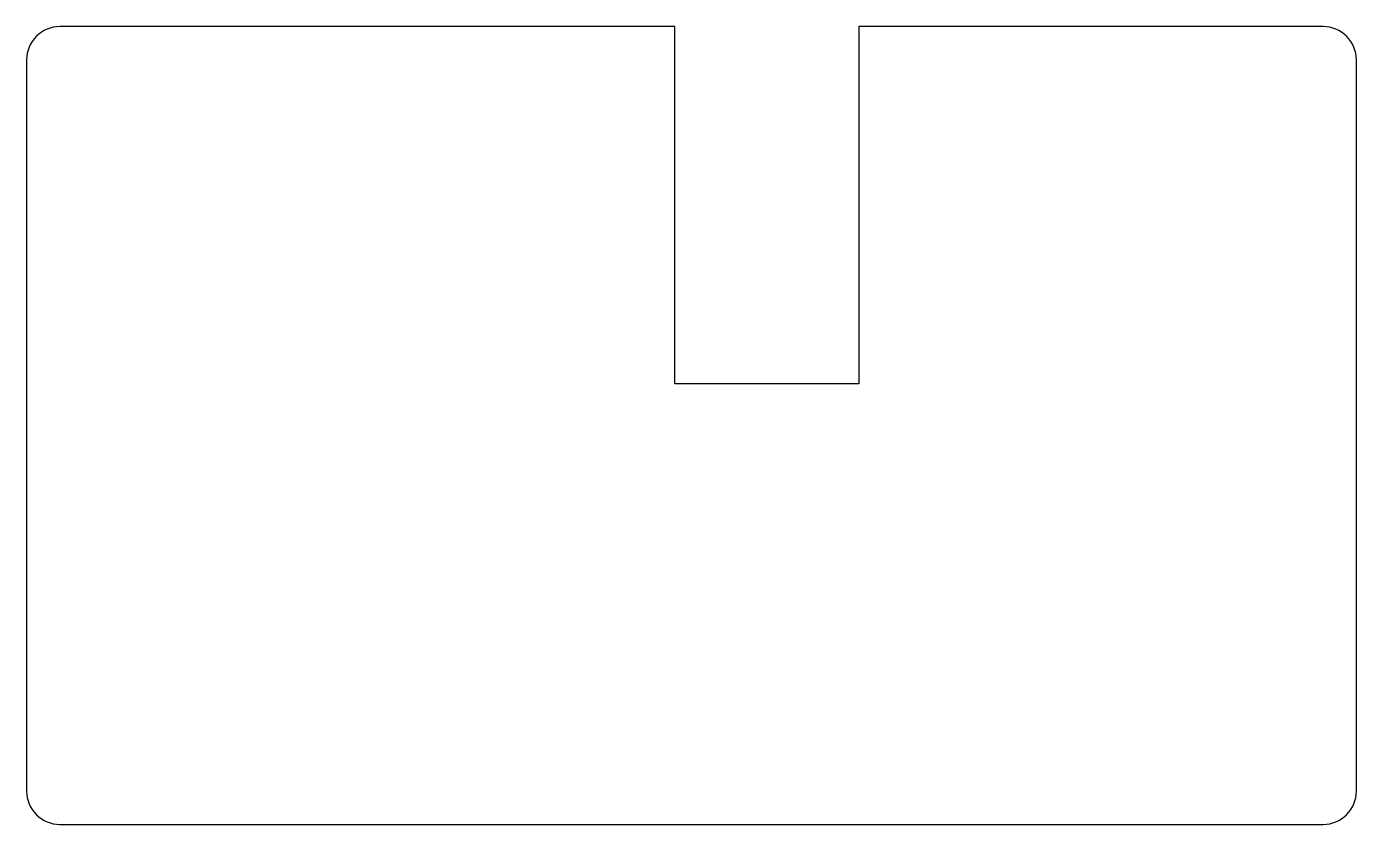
# Model space of a CAD drawing. Header units: millimetres. Extents: x 0 to 400, y -240 to 0.
import ezdxf

# ---------------------------------------------------------------- set-up
doc = ezdxf.new("R2010")
doc.units = ezdxf.units.MM
doc.layers.get('0').update_dxf_attribs({"linetype": 'CONTINUOUS'})

msp = doc.modelspace()

# ---------------------------------------------------------------- linework, layer by layer
msp.add_lwpolyline([(250.37, -107.44), (195.02, -107.44), (195.02, 0), (10, 0, 0.414214), (0, -10), (0, -230, 0.414214), (10, -240), (390, -240, 0.414214), (400, -230), (400, -10, 0.414214), (390, 0), (250.37, 0)], format="xyb", close=True)

doc.saveas('drawing.dxf')
